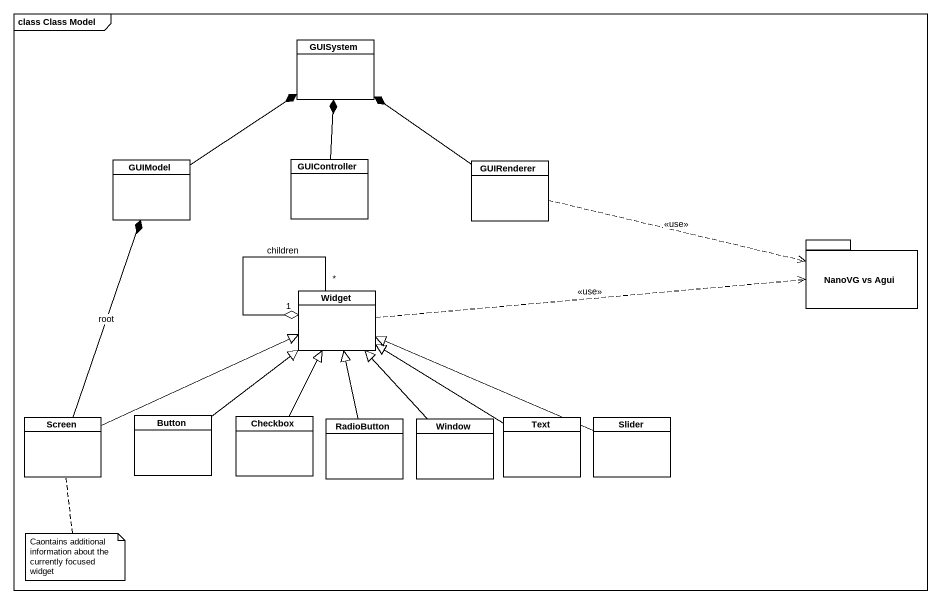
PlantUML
@startuml
mainframe class Class Model
hide circle
hide empty members
class GUISystem
class GUIModel
class GUIController
class GUIRenderer
package "NanoVG vs Agui" as NanoVG_vs_Agui {
}
class Widget
class Screen
class Button
class Checkbox
class RadioButton
class Window
class Text
class Slider
GUIModel -up-* GUISystem
GUIController -up-* GUISystem
GUIRenderer -up-* GUISystem
GUIRenderer .right.> NanoVG_vs_Agui : <<use>>
Widget .right.> NanoVG_vs_Agui : <<use>>
Widget "*" --o "1" Widget : children
Screen -up-* GUIModel : root
Screen -right-|> Widget
Button -up-|> Widget
Checkbox -up-|> Widget
RadioButton -up-|> Widget
Window -up-|> Widget
Text -up-|> Widget
Slider -left-|> Widget
note bottom of Screen : Caontains additional information about the currently focused widget
@enduml
